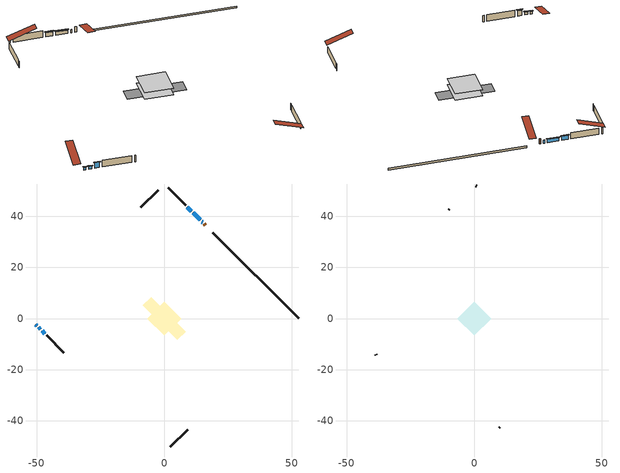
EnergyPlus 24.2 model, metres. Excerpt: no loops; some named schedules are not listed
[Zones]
conditioned space
 floor adiabatic (Floor2 construction): -6.63,0 0,6.63 6.63,0 0,-6.63 z0.61
 floor adiabatic (AdiabaticFloorConstruction): -6.63,0 0,6.63 6.63,0 0,-6.63 z0.61
 floor foundation (Slab1 construction): -8.41,5.17 -5.17,8.41 8.41,-5.17 5.17,-8.41 z0
 wall outside (AdiabaticWallConstruction 1): 16.08,36.64 15.65,37.06 z0.61:2.64
 wall outside (AdiabaticWallConstruction): 15,37.72 14.73,37.99 z0.61:1.83; 14.07,38.64 11.27,41.45 z0.61:1.88; 10.61,42.1 9.03,43.68 z0.61:2.13; -50.36,-2.36 -49.91,-2.81 z0.61:1.53; -49.25,-3.46 -48.52,-4.2 z0.61:1.63; -47.86,-4.86 -46.78,-5.93 z0.61:2.67
 wall outside (Wall1 construction): 2.36,-50.36 9.17,-43.55 / -46.12,-6.59 -39.31,-13.4 / -2.36,50.36 -9.17,43.55 / 8.38,44.34 1.57,51.15 z0.61:3.05
 wall foundation (FoundationWall1 construction): 52.72,0 19.09,33.62 z0:0.61
 window (WindowConstruction 5): 15,37.72 14.73,37.99 z0.61:1.83
 window (WindowConstruction): 14.07,38.64 11.27,41.45 z0.61:1.88
 window (WindowConstruction 1): 10.61,42.1 9.03,43.68 z0.61:2.13
 window (WindowConstruction 2): -50.36,-2.36 -49.91,-2.81 z0.61:1.52
 window (WindowConstruction 3): -49.25,-3.46 -48.52,-4.2 z0.61:1.62
 window (WindowConstruction 4): -47.86,-4.86 -46.78,-5.93 z0.61:2.67
 door (Door): 16.08,36.64 15.65,37.06 z0.61:2.64
 ceiling adiabatic (AdiabaticFloorConstruction): 0,-6.63 6.63,0 0,6.63 -6.63,0 z0.61
attic - vented
 floor to conditioned space (Floor1 construction Reversed): -6.63,0 0,6.63 6.63,0 0,-6.63 z3.05
 wall outside (Wall2 construction): 9.82,-42.89 10.08,-42.64 / -38.66,-14.06 -38.4,-14.31 / -9.82,42.89 -10.08,42.64 / 0.91,51.81 0.66,52.06 z0.61:3.05
 roof outside (Roof1 construction): 1.7,-51.02,3.05 -4.75,-44.56,6.09 -6.45,-46.26,6.09 0,-52.72,3.05; -51.02,-1.7,3.05 -44.56,4.75,6.09 -46.26,6.45,6.09 -52.72,0,3.05; -1.7,51.02,3.05 4.75,44.56,6.09 6.45,46.26,6.09 0,52.72,3.05; 16.74,35.98,3.05 10.28,29.53,6.09 11.98,27.83,6.09 18.44,34.28,3.05
shading: 11.06,41.66 14.28,38.43 14.49,38.64 11.27,41.87 z2.18; 8.82,43.89 10.82,41.89 11.04,42.1 9.03,44.1 z2.43; -49.7,-3.02 -50.57,-2.15 -50.78,-2.36 -49.91,-3.23 z1.82; -48.3,-4.41 -49.46,-3.25 -49.68,-3.46 -48.52,-4.62 z1.92; -46.57,-6.15 -48.07,-4.65 -48.28,-4.86 -46.78,-6.36 z2.97
[Building]
Building 1: Terrain=Suburbs
[Site:Location]
Summerside_PE: Latitude {deg}=46.44; Longitude {deg}=-63.84; Time Zone {hr}=-4; Elevation {m}=12; Keep Site Location Information=Yes
[Site:GroundTemperature:Shallow]
1.38966, -0.735561, -0.905757, 0.102771, 4.15145, 8.18127, 11.6749, 13.888, 14.0761, 12.276, 8.87149, 4.9653
[Site:WaterMainsTemperature]
Calculation Method=Schedule; Temperature Schedule=mains temperature schedule
[Material] Roughness=Rough; Thermal Absorptance=0.9
Name | Thickness {m} | Conductivity {W/m-K} | Density {kg/m3} | Specific Heat {J/kg-K} | Solar Absorptance | Visible Absorptance
asphalt or fiberglass shingles | 0.00635 | 0.162714 | 1121.4 | 1465.45 | 0.4 | 0.4
ceiling loosefill ins | 0.254 | 0.0480833 | 16.02 | 1046.75 | 0.7 | 0.7
ceiling stud and cavity | 0.1397 | 0.0765803 | 65.682 | 1177.47 | 0.7 | 0.7
concrete 4.0 in. | 0.1016 | 1.803125 | 2242.8 | 837.4 | 0.7 | 0.7
concrete 8.0 in. | 0.2032 | 1.803125 | 2242.8 | 837.4 | 0.7 | 0.7
door material | 0.04445 | 0.0451087 | 512.64 | 1214.23 | 0.7 | 0.7
exterior vertical ins | 0.0252346 | 0.029427 | 32.04 | 1214.23 | 0.7 | 0.7
floor covering | 0.0127 | 0.0433444 | 54.468 | 1339.84 | 0.6 | 0.6
floor rigid ins | 0.103632 | 0.029427 | 32.04 | 1214.23 | 0.7 | 0.7
floor rigid ins 1; wall rigid ins 1 | 0.512978 | 0.029427 | 32.04 | 1214.23 | 0.7 | 0.7
floor stud and cavity | 0.1397 | 0.195945 | 92.3553 | 1139.71 | 0.7 | 0.7
floor stud and cavity 1 | 0.1397 | 1.75129 | 37.0049 | 1207.88 | 0.7 | 0.7
furniture material conditioned space 1 | 0.1524 | 0.115458 | 640.8 | 1214.23 | 0.6 | 0.6
gypsum board | 0.0127 | 0.160291 | 801 | 837.4 | 0.6 | 0.6
gypsum board 1 | 0.0127 | 0.160291 | 801 | 837.4 | 0.7 | 0.7
osb sheathing 0.5 in. | 0.0127 | 0.115458 | 512.64 | 1214.23 | 0.7 | 0.7
osb sheathing 0.75 in. | 0.01905 | 0.115458 | 512.64 | 1214.23 | 0.7 | 0.7
wall rigid ins | 0.051816 | 0.029427 | 32.04 | 1214.23 | 0.7 | 0.7
wall stud and cavity | 0.1397 | 0.14747 | 139.0536 | 1170.24 | 0.7 | 0.7
wall stud and cavity 1 | 0.0889 | 6.9971 | 50.32683 | 1063.81 | 0.6 | 0.6
wall stud and cavity 2 | 0.0889 | 0.380278 | 52.3479 | 1209.89 | 0.7 | 0.7
wall stud and cavity 3 | 0.0889 | 0.391764 | 83.0341 | 1211.67 | 0.7 | 0.7
wood siding | 0.0254 | 0.102417 | 544.68 | 1172.36 | 0.4 | 0.4
wood siding 1 | 0.00254 | 0.102417 | 544.68 | 1172.36 | 0.4 | 0.4
wood siding 2; wood siding 3 | 0.0254 | 0.102417 | 544.68 | 1172.36 | 0.7 | 0.7
[WindowMaterial:SimpleGlazingSystem]
Name | U-Factor {W/m2-K} | Solar Heat Gain Coefficient
WindowMaterial | 2.17638 | 0.61
WindowMaterial 1 | 2.06566 | 0.65
WindowMaterial 2 | 2.30356 | 0.57
WindowMaterial 3 | 2.19795 | 0.61
WindowMaterial 4 | 2.061114 | 0.54
WindowMaterial 5 | 2.486964 | 0.41
[Construction]
AdiabaticFloorConstruction: floor stud and cavity 1, floor rigid ins 1, osb sheathing 0.75 in., floor covering
AdiabaticWallConstruction: wood siding 2, wall rigid ins 1, wall stud and cavity 2, gypsum board
AdiabaticWallConstruction 1: wood siding 3, wall rigid ins 1, wall stud and cavity 2, gypsum board
Door: door material
Floor1 construction Reversed: gypsum board, ceiling stud and cavity, ceiling loosefill ins
Floor2 construction: floor stud and cavity, floor rigid ins, osb sheathing 0.75 in., floor covering
FoundationWall1 construction: concrete 8.0 in., gypsum board 1
furniture construction conditioned space 1: furniture material conditioned space 1
PartitionWallConstruction: gypsum board, wall stud and cavity 3, gypsum board
Roof1 construction: asphalt or fiberglass shingles
Slab1 construction: concrete 4.0 in.
Wall1 construction: wood siding, wall rigid ins, osb sheathing 0.5 in., wall stud and cavity, gypsum board
Wall2 construction: wood siding 1, wall stud and cavity 1
WindowConstruction: WindowMaterial
WindowConstruction 1: WindowMaterial 1
WindowConstruction 2: WindowMaterial 2
WindowConstruction 3: WindowMaterial 3
WindowConstruction 4: WindowMaterial 4
WindowConstruction 5: WindowMaterial 5
[Zone] Multiplier=1; Part of Total Floor Area=Yes
Name | Volume {m3}
attic - vented | 43.3527
conditioned space | 200.7
[Space]
Name | Zone | Volume {m3}
attic - vented 1 | attic - vented | 43.3527
conditioned space 1 | conditioned space | 200.7
[ZoneInfiltration:EffectiveLeakageArea]
infil attic - vented 1: Zone or Space=attic - vented 1; Schedule=Always On Discrete; Effective Air Leakage Area {cm2}=3009.94; Stack Coefficient=0.000381099; Wind Coefficient=1.31898e-05
[ZoneMixing]
whole house fan mix: Zone or Space=attic - vented; Schedule=Always On Continuous; Design Flow Rate Calculation Method=Flow/Zone; Design Flow Rate {m3/s}=0; Source Zone or Space=conditioned space
[SurfaceProperty:ExposedFoundationPerimeter]
Slab1: Exposed Perimeter Calculation Method=TotalExposedPerimeter; Total Exposed Perimeter {m}=47.55
[InternalMass] Zone or ZoneList=conditioned space; Space or SpaceList=conditioned space 1
Name | Construction | Surface Area {m2}
furniture mass conditioned space 1 | furniture construction conditioned space 1 | 105.352
partition wall mass | PartitionWallConstruction | 175.59
[Lights]
interior lighting: Zone or ZoneList or Space or SpaceList=conditioned space 1; Schedule=interior lighting schedule; Design Level Calculation Method=LightingLevel; Lighting Level {W}=343.2; Return Air Fraction=0; Fraction Radiant=0.6; Fraction Visible=0.2; Fraction Replaceable=1
[People]
occupants: Zone or ZoneList or Space or SpaceList=conditioned space 1; Number of People Schedule=occupants schedule; Number of People Calculation Method=People; Number of People=3; Fraction Radiant=0.314171; Sensible Heat Fraction=0.56303; Activity Level Schedule=occupants activity schedule; Carbon Dioxide Generation Rate {m3/s-W}=0; Enable ASHRAE 55 Comfort Warnings=No; Mean Radiant Temperature Calculation Type=EnclosureAveraged
[ElectricEquipment] Zone or ZoneList or Space or SpaceList=conditioned space 1; Design Level Calculation Method=EquipmentLevel
Name | Schedule | Design Level {W} | Fraction Latent | Fraction Radiant | Fraction Lost
clothes dryer | clothes dryer schedule | 140.772 | 0.015 | 0.081 | 0.85
clothes washer | clothes washer schedule | 32.1985 | 0.03 | 0.162 | 0.7
cooking range | cooking range schedule | 215.147 | 0.08 | 0.432 | 0.2
dishwasher | dishwasher schedule | 66.8632 | 0.3 | 0.18 | 0.4
fridge | fridge schedule | 72.9452 | 0 | 0.6 | 0
mech vent house fan | mech vent house fan schedule | 19.9167 | 0 | 0 | 0.5
mech vent house fan cfis | mech vent house fan cfis schedule | 0 | 0 | 0 | 0
misc plug loads | misc plug loads schedule | 494.7 | 0.045 | 0.513 | 0.1
whole house fan | Always On Discrete | 0 | 0 | 0 | 1
[OtherEquipment] Zone or ZoneList or Space or SpaceList=conditioned space 1; Design Level Calculation Method=EquipmentLevel
Name | Fuel Type | Schedule | Design Level {W} | Fraction Latent | Fraction Radiant | Fraction Lost
clothes dryer 1 | Electricity | clothes dryer schedule | 0 | 0.015 | 0.081 | 0.85
cooking range 1 | Electricity | cooking range schedule | 0 | 0.08 | 0.432 | 0.2
general water use latent | None | general water use schedule | 62.594 | 1 | 0 | 0
general water use sensible | None | general water use schedule | -61.6891 | 0 | 0.6 | 0
mech vent house fan latent load | None | Always On Discrete | 0 | 1 | 0 | 0
mech vent house fan sensible load | None | Always On Discrete | 0 | 0 | 0 | 0
water heater energy adjustment1 | Electricity | Always On Discrete | 0.01 | 0 | 0 | 1
[ZoneInfiltration:DesignFlowRate] Zone or ZoneList or Space or SpaceList=conditioned space 1; Schedule=Always On Discrete; Design Flow Rate Calculation Method=Flow/Zone; Design Flow Rate {m3/s}=0
infil flow; natural vent flow; whole house fan flow
[ZoneControl:Thermostat]
conditioned space Thermostat: Zone or ZoneList=conditioned space; Control Type Schedule=conditioned space Thermostat Schedule; Control 1=conditioned space temperature setpoint; Temperature Difference Between Cutout And Setpoint {deltaC}=0
[ThermostatSetpoint:DualSetpoint]
conditioned space temperature setpoint: Heating Setpoint Temperature Schedule=heating setpoint; Cooling Setpoint Temperature Schedule=cooling setpoint
[Zone equipment]
conditioned space: electric baseboard
[Foundation:Kiva]
Foundation Kiva 1: Initial Indoor Air Temperature {C}=18; Wall Height Above Grade {m}=0.609996; Wall Depth Below Slab {m}=0.2032; Custom Block Material Name 1=exterior vertical ins; Custom Block Depth 1 {m}=0.609996; Custom Block X Position 1 {m}=0.2159; Custom Block Z Position 1 {m}=0
[Foundation:Kiva:Settings]
Soil Conductivity {W/m-K}=0.849921; Soil Density {kg/m3}=1842.3; Soil Specific Heat {J/kg-K}=418.7; Ground Solar Absorptivity=0.9; Ground Thermal Absorptivity=0.9; Ground Surface Roughness {m}=0.03; Far-Field Width {m}=40; Deep-Ground Boundary Condition=ZeroFlux; Deep-Ground Depth {m}=40; Minimum Cell Dimension {m}=0.2; Maximum Cell Growth Coefficient=3; Simulation Timestep=Timestep
[Exterior:Lights]
exterior lighting: Schedule=exterior lighting schedule; Design Level {W}=75.6
[EnergyManagementSystem:Sensor] Output:Variable or Output:Meter Index Key=conditioned space
Name | Output:Variable or Output:Meter
conditioned_space_clg_unmet_s | Zone Cooling Setpoint Not Met Time
conditioned_space_htg_unmet_s | Zone Heating Setpoint Not Met Time
fridge_tin_s; tin_s; tin_s_1 | Zone Mean Air Temperature
tout_s | Zone Outdoor Air Drybulb Temperature
win_s | Zone Air Humidity Ratio
[Schedule:Constant]
Name | Hourly Value
Always On Continuous; mech vent house fan schedule; mech vent house fan cfis schedule; Always On Discrete | 1
occupants activity schedule | 117.228
fridge schedule | 0
[Schedule:Day:Interval]
interior lighting schedule day: No, 01:00, 0.108182, 04:00, 0.0901515, 05:00, 0.0991667, 06:00, 0.162273, 07:00, 0.270455, 08:00, 0.342576, 10:00, 0.369621, 11:00, 0.351591, 12:00, 0.333561, 13:00, 0.324545, 14:00, 0.31553, 15:00, 0.333561, 16:00, 0.369621, 17:00, 0.450758, 18:00, 0.585985, 19:00, 0.775303, 20:00, 0.955606, 21:00, 0.991667, 22:00, 0.712197, 23:00, 0.360606, 24:00, 0.162273
interior lighting schedule day 1: No, 01:00, 0.100909, 04:00, 0.0840909, 05:00, 0.0925, 06:00, 0.151364, 07:00, 0.252273, 08:00, 0.319545, 10:00, 0.344773, 11:00, 0.327955, 12:00, 0.311136, 13:00, 0.302727, 14:00, 0.294318, 15:00, 0.311136, 16:00, 0.344773, 17:00, 0.420455, 18:00, 0.546591, 19:00, 0.723182, 20:00, 0.891364, 21:00, 0.925, 22:00, 0.664318, 23:00, 0.336364, 24:00, 0.151364
interior lighting schedule day 2: No, 01:00, 0.0927273, 04:00, 0.0772727, 05:00, 0.085, 06:00, 0.139091, 07:00, 0.231818, 08:00, 0.293636, 10:00, 0.316818, 11:00, 0.301364, 12:00, 0.285909, 13:00, 0.278182, 14:00, 0.270455, 15:00, 0.285909, 16:00, 0.316818, 17:00, 0.386364, 18:00, 0.502273, 19:00, 0.664545, 20:00, 0.819091, 21:00, 0.85, 22:00, 0.610455, 23:00, 0.309091, 24:00, 0.139091
interior lighting schedule day 3: No, 01:00, 0.0845455, 04:00, 0.0704545, 05:00, 0.0775, 06:00, 0.126818, 07:00, 0.211364, 08:00, 0.267727, 10:00, 0.288864, 11:00, 0.274773, 12:00, 0.260682, 13:00, 0.253636, 14:00, 0.246591, 15:00, 0.260682, 16:00, 0.288864, 17:00, 0.352273, 18:00, 0.457955, 19:00, 0.605909, 20:00, 0.746818, 21:00, 0.775, 22:00, 0.556591, 23:00, 0.281818, 24:00, 0.126818
interior lighting schedule default day: No, 24:00, 0
[Schedule:Week:Daily]
interior lighting schedule Week Rule - Jan1-Jan27: interior lighting schedule day, interior lighting schedule day, interior lighting schedule day, interior lighting schedule day, interior lighting schedule day, interior lighting schedule day, interior lighting schedule day, interior lighting schedule default day, interior lighting schedule default day, interior lighting schedule default day, interior lighting schedule default day, interior lighting schedule default day
interior lighting schedule Week Rule - Jan28-Feb3: interior lighting schedule day, interior lighting schedule day, interior lighting schedule day, interior lighting schedule day, interior lighting schedule day 1, interior lighting schedule day 1, interior lighting schedule day 1, interior lighting schedule default day, interior lighting schedule default day, interior lighting schedule default day, interior lighting schedule default day, interior lighting schedule default day
interior lighting schedule Week Rule - Feb4-Feb24: interior lighting schedule day 1, interior lighting schedule day 1, interior lighting schedule day 1, interior lighting schedule day 1, interior lighting schedule day 1, interior lighting schedule day 1, interior lighting schedule day 1, interior lighting schedule default day, interior lighting schedule default day, interior lighting schedule default day, interior lighting schedule default day, interior lighting schedule default day
interior lighting schedule Week Rule - Feb25-Mar3: interior lighting schedule day 1, interior lighting schedule day 1, interior lighting schedule day 1, interior lighting schedule day 1, interior lighting schedule day 2, interior lighting schedule day 2, interior lighting schedule day 2, interior lighting schedule default day, interior lighting schedule default day, interior lighting schedule default day, interior lighting schedule default day, interior lighting schedule default day
interior lighting schedule Week Rule - Mar4-Mar31: interior lighting schedule day 2, interior lighting schedule day 2, interior lighting schedule day 2, interior lighting schedule day 2, interior lighting schedule day 2, interior lighting schedule day 2, interior lighting schedule day 2, interior lighting schedule default day, interior lighting schedule default day, interior lighting schedule default day, interior lighting schedule default day, interior lighting schedule default day
interior lighting schedule Week Rule - Apr1-Apr28: interior lighting schedule day 3, interior lighting schedule day 3, interior lighting schedule day 3, interior lighting schedule day 3, interior lighting schedule day 3, interior lighting schedule day 3, interior lighting schedule day 3, interior lighting schedule default day, interior lighting schedule default day, interior lighting schedule default day, interior lighting schedule default day, interior lighting schedule default day
interior lighting schedule Week Rule - Apr29-May5: interior lighting schedule day 3, interior lighting schedule day 3, interior lighting schedule day 4, interior lighting schedule day 4, interior lighting schedule day 4, interior lighting schedule day 4, interior lighting schedule day 4, interior lighting schedule default day, interior lighting schedule default day, interior lighting schedule default day, interior lighting schedule default day, interior lighting schedule default day
interior lighting schedule Week Rule - May6-May26: interior lighting schedule day 4, interior lighting schedule day 4, interior lighting schedule day 4, interior lighting schedule day 4, interior lighting schedule day 4, interior lighting schedule day 4, interior lighting schedule day 4, interior lighting schedule default day, interior lighting schedule default day, interior lighting schedule default day, interior lighting schedule default day, interior lighting schedule default day
interior lighting schedule Week Rule - May27-Jun2: interior lighting schedule day 4, interior lighting schedule day 4, interior lighting schedule day 4, interior lighting schedule day 4, interior lighting schedule day 4, interior lighting schedule day 5, interior lighting schedule day 5, interior lighting schedule default day, interior lighting schedule default day, interior lighting schedule default day, interior lighting schedule default day, interior lighting schedule default day
interior lighting schedule Week Rule - Jun3-Jun30: interior lighting schedule day 5, interior lighting schedule day 5, interior lighting schedule day 5, interior lighting schedule day 5, interior lighting schedule day 5, interior lighting schedule day 5, interior lighting schedule day 5, interior lighting schedule default day, interior lighting schedule default day, interior lighting schedule default day, interior lighting schedule default day, interior lighting schedule default day
interior lighting schedule Week Rule - Jul1-Jul28: interior lighting schedule day 6, interior lighting schedule day 6, interior lighting schedule day 6, interior lighting schedule day 6, interior lighting schedule day 6, interior lighting schedule day 6, interior lighting schedule day 6, interior lighting schedule default day, interior lighting schedule default day, interior lighting schedule default day, interior lighting schedule default day, interior lighting schedule default day
interior lighting schedule Week Rule - Jul29-Aug4: interior lighting schedule day 6, interior lighting schedule day 6, interior lighting schedule day 6, interior lighting schedule day 7, interior lighting schedule day 7, interior lighting schedule day 7, interior lighting schedule day 7, interior lighting schedule default day, interior lighting schedule default day, interior lighting schedule default day, interior lighting schedule default day, interior lighting schedule default day
interior lighting schedule Week Rule - Aug5-Aug25: interior lighting schedule day 7, interior lighting schedule day 7, interior lighting schedule day 7, interior lighting schedule day 7, interior lighting schedule day 7, interior lighting schedule day 7, interior lighting schedule day 7, interior lighting schedule default day, interior lighting schedule default day, interior lighting schedule default day, interior lighting schedule default day, interior lighting schedule default day
interior lighting schedule Week Rule - Aug26-Sep1: interior lighting schedule day 7, interior lighting schedule day 7, interior lighting schedule day 7, interior lighting schedule day 7, interior lighting schedule day 7, interior lighting schedule day 7, interior lighting schedule day 8, interior lighting schedule default day, interior lighting schedule default day, interior lighting schedule default day, interior lighting schedule default day, interior lighting schedule default day
interior lighting schedule Week Rule - Sep2-Sep29: interior lighting schedule day 8, interior lighting schedule day 8, interior lighting schedule day 8, interior lighting schedule day 8, interior lighting schedule day 8, interior lighting schedule day 8, interior lighting schedule day 8, interior lighting schedule default day, interior lighting schedule default day, interior lighting schedule default day, interior lighting schedule default day, interior lighting schedule default day
interior lighting schedule Week Rule - Sep30-Oct6: interior lighting schedule day 8, interior lighting schedule day 9, interior lighting schedule day 9, interior lighting schedule day 9, interior lighting schedule day 9, interior lighting schedule day 9, interior lighting schedule day 9, interior lighting schedule default day, interior lighting schedule default day, interior lighting schedule default day, interior lighting schedule default day, interior lighting schedule default day
interior lighting schedule Week Rule - Oct7-Oct27: interior lighting schedule day 9, interior lighting schedule day 9, interior lighting schedule day 9, interior lighting schedule day 9, interior lighting schedule day 9, interior lighting schedule day 9, interior lighting schedule day 9, interior lighting schedule default day, interior lighting schedule default day, interior lighting schedule default day, interior lighting schedule default day, interior lighting schedule default day
interior lighting schedule Week Rule - Oct28-Nov3: interior lighting schedule day 9, interior lighting schedule day 9, interior lighting schedule day 9, interior lighting schedule day 9, interior lighting schedule day 10, interior lighting schedule day 10, interior lighting schedule day 10, interior lighting schedule default day, interior lighting schedule default day, interior lighting schedule default day, interior lighting schedule default day, interior lighting schedule default day
interior lighting schedule Week Rule - Nov4-Nov24: interior lighting schedule day 10, interior lighting schedule day 10, interior lighting schedule day 10, interior lighting schedule day 10, interior lighting schedule day 10, interior lighting schedule day 10, interior lighting schedule day 10, interior lighting schedule default day, interior lighting schedule default day, interior lighting schedule default day, interior lighting schedule default day, interior lighting schedule default day
interior lighting schedule Week Rule - Nov25-Dec1: interior lighting schedule day 10, interior lighting schedule day 10, interior lighting schedule day 10, interior lighting schedule day 10, interior lighting schedule day 10, interior lighting schedule day 10, interior lighting schedule day 11, interior lighting schedule default day, interior lighting schedule default day, interior lighting schedule default day, interior lighting schedule default day, interior lighting schedule default day
interior lighting schedule Week Rule - Dec2-Dec31: interior lighting schedule day 11, interior lighting schedule day 11, interior lighting schedule day 11, interior lighting schedule day 11, interior lighting schedule day 11, interior lighting schedule day 11, interior lighting schedule day 11, interior lighting schedule default day, interior lighting schedule default day, interior lighting schedule default day, interior lighting schedule default day, interior lighting schedule default day
occupants schedule Week Rule - Jan1-Dec31: occupants schedule day, occupants schedule day, occupants schedule day, occupants schedule day, occupants schedule day, occupants schedule day, occupants schedule day, occupants schedule default day, occupants schedule default day, occupants schedule default day, occupants schedule default day, occupants schedule default day
clothes dryer schedule Week Rule - Jan1-Dec31: clothes dryer schedule day, clothes dryer schedule day, clothes dryer schedule day, clothes dryer schedule day, clothes dryer schedule day, clothes dryer schedule day, clothes dryer schedule day, clothes dryer schedule default day, clothes dryer schedule default day, clothes dryer schedule default day, clothes dryer schedule default day, clothes dryer schedule default day
clothes washer schedule Week Rule - Jan1-Dec31: clothes washer schedule day, clothes washer schedule day, clothes washer schedule day, clothes washer schedule day, clothes washer schedule day, clothes washer schedule day, clothes washer schedule day, clothes washer schedule default day, clothes washer schedule default day, clothes washer schedule default day, clothes washer schedule default day, clothes washer schedule default day
cooking range schedule Week Rule - Jan1-Dec31: cooking range schedule day, cooking range schedule day, cooking range schedule day, cooking range schedule day, cooking range schedule day, cooking range schedule day, cooking range schedule day, cooking range schedule default day, cooking range schedule default day, cooking range schedule default day, cooking range schedule default day, cooking range schedule default day
dishwasher schedule Week Rule - Jan1-Dec31: dishwasher schedule day, dishwasher schedule day, dishwasher schedule day, dishwasher schedule day, dishwasher schedule day, dishwasher schedule day, dishwasher schedule day, dishwasher schedule default day, dishwasher schedule default day, dishwasher schedule default day, dishwasher schedule default day, dishwasher schedule default day
misc plug loads schedule Week Rule - Jan1-Dec31: misc plug loads schedule day, misc plug loads schedule day, misc plug loads schedule day, misc plug loads schedule day, misc plug loads schedule day, misc plug loads schedule day, misc plug loads schedule day, misc plug loads schedule default day, misc plug loads schedule default day, misc plug loads schedule default day, misc plug loads schedule default day, misc plug loads schedule default day
general water use schedule Week Rule - Jan1-Dec31: general water use schedule day, general water use schedule day, general water use schedule day, general water use schedule day, general water use schedule day, general water use schedule day, general water use schedule day, general water use schedule default day, general water use schedule default day, general water use schedule default day, general water use schedule default day, general water use schedule default day
exterior lighting schedule Week Rule - Jan1-Jan27: exterior lighting schedule day, exterior lighting schedule day, exterior lighting schedule day, exterior lighting schedule day, exterior lighting schedule day, exterior lighting schedule day, exterior lighting schedule day, exterior lighting schedule default day, exterior lighting schedule default day, exterior lighting schedule default day, exterior lighting schedule default day, exterior lighting schedule default day
exterior lighting schedule Week Rule - Jan28-Feb3: exterior lighting schedule day, exterior lighting schedule day, exterior lighting schedule day, exterior lighting schedule day, exterior lighting schedule day 1, exterior lighting schedule day 1, exterior lighting schedule day 1, exterior lighting schedule default day, exterior lighting schedule default day, exterior lighting schedule default day, exterior lighting schedule default day, exterior lighting schedule default day
exterior lighting schedule Week Rule - Feb4-Feb24: exterior lighting schedule day 1, exterior lighting schedule day 1, exterior lighting schedule day 1, exterior lighting schedule day 1, exterior lighting schedule day 1, exterior lighting schedule day 1, exterior lighting schedule day 1, exterior lighting schedule default day, exterior lighting schedule default day, exterior lighting schedule default day, exterior lighting schedule default day, exterior lighting schedule default day
exterior lighting schedule Week Rule - Feb25-Mar3: exterior lighting schedule day 1, exterior lighting schedule day 1, exterior lighting schedule day 1, exterior lighting schedule day 1, exterior lighting schedule day 2, exterior lighting schedule day 2, exterior lighting schedule day 2, exterior lighting schedule default day, exterior lighting schedule default day, exterior lighting schedule default day, exterior lighting schedule default day, exterior lighting schedule default day
exterior lighting schedule Week Rule - Mar4-Mar31: exterior lighting schedule day 2, exterior lighting schedule day 2, exterior lighting schedule day 2, exterior lighting schedule day 2, exterior lighting schedule day 2, exterior lighting schedule day 2, exterior lighting schedule day 2, exterior lighting schedule default day, exterior lighting schedule default day, exterior lighting schedule default day, exterior lighting schedule default day, exterior lighting schedule default day
exterior lighting schedule Week Rule - Apr1-Apr28: exterior lighting schedule day 3, exterior lighting schedule day 3, exterior lighting schedule day 3, exterior lighting schedule day 3, exterior lighting schedule day 3, exterior lighting schedule day 3, exterior lighting schedule day 3, exterior lighting schedule default day, exterior lighting schedule default day, exterior lighting schedule default day, exterior lighting schedule default day, exterior lighting schedule default day
exterior lighting schedule Week Rule - Apr29-May5: exterior lighting schedule day 3, exterior lighting schedule day 3, exterior lighting schedule day 4, exterior lighting schedule day 4, exterior lighting schedule day 4, exterior lighting schedule day 4, exterior lighting schedule day 4, exterior lighting schedule default day, exterior lighting schedule default day, exterior lighting schedule default day, exterior lighting schedule default day, exterior lighting schedule default day
exterior lighting schedule Week Rule - May6-May26: exterior lighting schedule day 4, exterior lighting schedule day 4, exterior lighting schedule day 4, exterior lighting schedule day 4, exterior lighting schedule day 4, exterior lighting schedule day 4, exterior lighting schedule day 4, exterior lighting schedule default day, exterior lighting schedule default day, exterior lighting schedule default day, exterior lighting schedule default day, exterior lighting schedule default day
exterior lighting schedule Week Rule - May27-Jun2: exterior lighting schedule day 4, exterior lighting schedule day 4, exterior lighting schedule day 4, exterior lighting schedule day 4, exterior lighting schedule day 4, exterior lighting schedule day 5, exterior lighting schedule day 5, exterior lighting schedule default day, exterior lighting schedule default day, exterior lighting schedule default day, exterior lighting schedule default day, exterior lighting schedule default day
exterior lighting schedule Week Rule - Jun3-Jun30: exterior lighting schedule day 5, exterior lighting schedule day 5, exterior lighting schedule day 5, exterior lighting schedule day 5, exterior lighting schedule day 5, exterior lighting schedule day 5, exterior lighting schedule day 5, exterior lighting schedule default day, exterior lighting schedule default day, exterior lighting schedule default day, exterior lighting schedule default day, exterior lighting schedule default day
exterior lighting schedule Week Rule - Jul1-Jul28: exterior lighting schedule day 6, exterior lighting schedule day 6, exterior lighting schedule day 6, exterior lighting schedule day 6, exterior lighting schedule day 6, exterior lighting schedule day 6, exterior lighting schedule day 6, exterior lighting schedule default day, exterior lighting schedule default day, exterior lighting schedule default day, exterior lighting schedule default day, exterior lighting schedule default day
exterior lighting schedule Week Rule - Jul29-Aug4: exterior lighting schedule day 6, exterior lighting schedule day 6, exterior lighting schedule day 6, exterior lighting schedule day 7, exterior lighting schedule day 7, exterior lighting schedule day 7, exterior lighting schedule day 7, exterior lighting schedule default day, exterior lighting schedule default day, exterior lighting schedule default day, exterior lighting schedule default day, exterior lighting schedule default day
exterior lighting schedule Week Rule - Aug5-Aug25: exterior lighting schedule day 7, exterior lighting schedule day 7, exterior lighting schedule day 7, exterior lighting schedule day 7, exterior lighting schedule day 7, exterior lighting schedule day 7, exterior lighting schedule day 7, exterior lighting schedule default day, exterior lighting schedule default day, exterior lighting schedule default day, exterior lighting schedule default day, exterior lighting schedule default day
exterior lighting schedule Week Rule - Aug26-Sep1: exterior lighting schedule day 7, exterior lighting schedule day 7, exterior lighting schedule day 7, exterior lighting schedule day 7, exterior lighting schedule day 7, exterior lighting schedule day 7, exterior lighting schedule day 8, exterior lighting schedule default day, exterior lighting schedule default day, exterior lighting schedule default day, exterior lighting schedule default day, exterior lighting schedule default day
exterior lighting schedule Week Rule - Sep2-Sep29: exterior lighting schedule day 8, exterior lighting schedule day 8, exterior lighting schedule day 8, exterior lighting schedule day 8, exterior lighting schedule day 8, exterior lighting schedule day 8, exterior lighting schedule day 8, exterior lighting schedule default day, exterior lighting schedule default day, exterior lighting schedule default day, exterior lighting schedule default day, exterior lighting schedule default day
exterior lighting schedule Week Rule - Sep30-Oct6: exterior lighting schedule day 8, exterior lighting schedule day 9, exterior lighting schedule day 9, exterior lighting schedule day 9, exterior lighting schedule day 9, exterior lighting schedule day 9, exterior lighting schedule day 9, exterior lighting schedule default day, exterior lighting schedule default day, exterior lighting schedule default day, exterior lighting schedule default day, exterior lighting schedule default day
exterior lighting schedule Week Rule - Oct7-Oct27: exterior lighting schedule day 9, exterior lighting schedule day 9, exterior lighting schedule day 9, exterior lighting schedule day 9, exterior lighting schedule day 9, exterior lighting schedule day 9, exterior lighting schedule day 9, exterior lighting schedule default day, exterior lighting schedule default day, exterior lighting schedule default day, exterior lighting schedule default day, exterior lighting schedule default day
exterior lighting schedule Week Rule - Oct28-Nov3: exterior lighting schedule day 9, exterior lighting schedule day 9, exterior lighting schedule day 9, exterior lighting schedule day 9, exterior lighting schedule day 10, exterior lighting schedule day 10, exterior lighting schedule day 10, exterior lighting schedule default day, exterior lighting schedule default day, exterior lighting schedule default day, exterior lighting schedule default day, exterior lighting schedule default day
exterior lighting schedule Week Rule - Nov4-Nov24: exterior lighting schedule day 10, exterior lighting schedule day 10, exterior lighting schedule day 10, exterior lighting schedule day 10, exterior lighting schedule day 10, exterior lighting schedule day 10, exterior lighting schedule day 10, exterior lighting schedule default day, exterior lighting schedule default day, exterior lighting schedule default day, exterior lighting schedule default day, exterior lighting schedule default day
exterior lighting schedule Week Rule - Nov25-Dec1: exterior lighting schedule day 10, exterior lighting schedule day 10, exterior lighting schedule day 10, exterior lighting schedule day 10, exterior lighting schedule day 10, exterior lighting schedule day 10, exterior lighting schedule day 11, exterior lighting schedule default day, exterior lighting schedule default day, exterior lighting schedule default day, exterior lighting schedule default day, exterior lighting schedule default day
exterior lighting schedule Week Rule - Dec2-Dec31: exterior lighting schedule day 11, exterior lighting schedule day 11, exterior lighting schedule day 11, exterior lighting schedule day 11, exterior lighting schedule day 11, exterior lighting schedule day 11, exterior lighting schedule day 11, exterior lighting schedule default day, exterior lighting schedule default day, exterior lighting schedule default day, exterior lighting schedule default day, exterior lighting schedule default day
[Schedule:Year]
interior lighting schedule: interior lighting schedule Week Rule - Jan1-Jan27, 1, 1, 1, 27, interior lighting schedule Week Rule - Jan28-Feb3, 1, 28, 2, 3, interior lighting schedule Week Rule - Feb4-Feb24, 2, 4, 2, 24, interior lighting schedule Week Rule - Feb25-Mar3, 2, 25, 3, 3, interior lighting schedule Week Rule - Mar4-Mar31, 3, 4, 3, 31, interior lighting schedule Week Rule - Apr1-Apr28, 4, 1, 4, 28, interior lighting schedule Week Rule - Apr29-May5, 4, 29, 5, 5, interior lighting schedule Week Rule - May6-May26, 5, 6, 5, 26, interior lighting schedule Week Rule - May27-Jun2, 5, 27, 6, 2, interior lighting schedule Week Rule - Jun3-Jun30, 6, 3, 6, 30, interior lighting schedule Week Rule - Jul1-Jul28, 7, 1, 7, 28, interior lighting schedule Week Rule - Jul29-Aug4, 7, 29, 8, 4, interior lighting schedule Week Rule - Aug5-Aug25, 8, 5, 8, 25, interior lighting schedule Week Rule - Aug26-Sep1, 8, 26, 9, 1, interior lighting schedule Week Rule - Sep2-Sep29, 9, 2, 9, 29, interior lighting schedule Week Rule - Sep30-Oct6, 9, 30, 10, 6, interior lighting schedule Week Rule - Oct7-Oct27, 10, 7, 10, 27, interior lighting schedule Week Rule - Oct28-Nov3, 10, 28, 11, 3, interior lighting schedule Week Rule - Nov4-Nov24, 11, 4, 11, 24, interior lighting schedule Week Rule - Nov25-Dec1, 11, 25, 12, 1, interior lighting schedule Week Rule - Dec2-Dec31, 12, 2, 12, 31
occupants schedule: occupants schedule Week Rule - Jan1-Dec31, 1, 1, 12, 31
clothes dryer schedule: clothes dryer schedule Week Rule - Jan1-Dec31, 1, 1, 12, 31
clothes washer schedule: clothes washer schedule Week Rule - Jan1-Dec31, 1, 1, 12, 31
cooking range schedule: cooking range schedule Week Rule - Jan1-Dec31, 1, 1, 12, 31
dishwasher schedule: dishwasher schedule Week Rule - Jan1-Dec31, 1, 1, 12, 31
misc plug loads schedule: misc plug loads schedule Week Rule - Jan1-Dec31, 1, 1, 12, 31
general water use schedule: general water use schedule Week Rule - Jan1-Dec31, 1, 1, 12, 31
heating setpoint: heating setpoint Week Rule - Jan1-Dec31, 1, 1, 12, 31
cooling setpoint: cooling setpoint Week Rule - Jan1-Dec31, 1, 1, 12, 31
exterior lighting schedule: exterior lighting schedule Week Rule - Jan1-Jan27, 1, 1, 1, 27, exterior lighting schedule Week Rule - Jan28-Feb3, 1, 28, 2, 3, exterior lighting schedule Week Rule - Feb4-Feb24, 2, 4, 2, 24, exterior lighting schedule Week Rule - Feb25-Mar3, 2, 25, 3, 3, exterior lighting schedule Week Rule - Mar4-Mar31, 3, 4, 3, 31, exterior lighting schedule Week Rule - Apr1-Apr28, 4, 1, 4, 28, exterior lighting schedule Week Rule - Apr29-May5, 4, 29, 5, 5, exterior lighting schedule Week Rule - May6-May26, 5, 6, 5, 26, exterior lighting schedule Week Rule - May27-Jun2, 5, 27, 6, 2, exterior lighting schedule Week Rule - Jun3-Jun30, 6, 3, 6, 30, exterior lighting schedule Week Rule - Jul1-Jul28, 7, 1, 7, 28, exterior lighting schedule Week Rule - Jul29-Aug4, 7, 29, 8, 4, exterior lighting schedule Week Rule - Aug5-Aug25, 8, 5, 8, 25, exterior lighting schedule Week Rule - Aug26-Sep1, 8, 26, 9, 1, exterior lighting schedule Week Rule - Sep2-Sep29, 9, 2, 9, 29, exterior lighting schedule Week Rule - Sep30-Oct6, 9, 30, 10, 6, exterior lighting schedule Week Rule - Oct7-Oct27, 10, 7, 10, 27, exterior lighting schedule Week Rule - Oct28-Nov3, 10, 28, 11, 3, exterior lighting schedule Week Rule - Nov4-Nov24, 11, 4, 11, 24, exterior lighting schedule Week Rule - Nov25-Dec1, 11, 25, 12, 1, exterior lighting schedule Week Rule - Dec2-Dec31, 12, 2, 12, 31
[Schedule:Compact]
conditioned space Thermostat Schedule: Through: 12/31, For: AllDays, Until: 24:00, 4
mains temperature schedule: Through: 01/01, For: AllDays, Until: 24:00, 6.13167, Through: 01/02, For: AllDays, Until: 24:00, 6.06056, Through: 01/03, For: AllDays, Until: 24:00, 5.99111, Through: 01/04, For: AllDays, Until: 24:00, 5.92278, Through: 01/05, For: AllDays, Until: 24:00, 5.85556, Through: 01/06, For: AllDays, Until: 24:00, 5.78944, Through: 01/07, For: AllDays, Until: 24:00, 5.725, Through: 01/08, For: AllDays, Until: 24:00, 5.66111, Through: 01/09, For: AllDays, Until: 24:00, 5.59833, Through: 01/10, For: AllDays, Until: 24:00, 5.53722, Through: 01/11, For: AllDays, Until: 24:00, 5.47722, Through: 01/12, For: AllDays, Until: 24:00, 5.41833, Through: 01/13, For: AllDays, Until: 24:00, 5.36111, Through: 01/14, For: AllDays, Until: 24:00, 5.305, Through: 01/15, For: AllDays, Until: 24:00, 5.25, Through: 01/16, For: AllDays, Until: 24:00, 5.19667, Through: 01/17, For: AllDays, Until: 24:00, 5.14444, Through: 01/18, For: AllDays, Until: 24:00, 5.09389, Through: 01/19, For: AllDays, Until: 24:00, 5.04444, Through: 01/20, For: AllDays, Until: 24:00, 4.99611, Through: 01/21, For: AllDays, Until: 24:00, 4.94944, Through: 01/22, For: AllDays, Until: 24:00, 4.90444, Through: 01/23, For: AllDays, Until: 24:00, 4.86056, Through: 01/24, For: AllDays, Until: 24:00, 4.81833, Through: 01/25, For: AllDays, Until: 24:00, 4.77778, Through: 01/26, For: AllDays, Until: 24:00, 4.73833, Through: 01/27, For: AllDays, Until: 24:00, 4.70056, Through: 01/28, For: AllDays, Until: 24:00, 4.66389, Through: 01/29, For: AllDays, Until: 24:00, 4.62889, Through: 01/30, For: AllDays, Until: 24:00, 4.59556, Through: 01/31, For: AllDays, Until: 24:00, 4.56389, Through: 02/01, For: AllDays, Until: 24:00, 4.53389, Through: 02/02, For: AllDays, Until: 24:00, 4.505, Through: 02/03, For: AllDays, Until: 24:00, 4.47778, Through: 02/04, For: AllDays, Until: 24:00, 4.45222, Through: 02/05, For: AllDays, Until: 24:00, 4.42778, Through: 02/06, For: AllDays, Until: 24:00, 4.40556, Through: 02/07, For: AllDays, Until: 24:00, 4.38444, Through: 02/08, For: AllDays, Until: 24:00, 4.36556, Through: 02/09, For: AllDays, Until: 24:00, 4.34778, Through: 02/10, For: AllDays, Until: 24:00, 4.33167, Through: 02/11, For: AllDays, Until: 24:00, 4.31722, Through: 02/12, For: AllDays, Until: 24:00, 4.30444, Through: 02/13, For: AllDays, Until: 24:00, 4.29278, Through: 02/14, For: AllDays, Until: 24:00, 4.28333, Through: 02/15, For: AllDays, Until: 24:00, 4.275, Through: 02/16, For: AllDays, Until: 24:00, 4.26889, Through: 02/17, For: AllDays, Until: 24:00, 4.26389, Through: 02/18, For: AllDays, Until: 24:00, 4.26111, Through: 02/19, For: AllDays, Until: 24:00, 4.25944, Through: 02/20, For: AllDays, Until: 24:00, 4.25944, Through: 02/21, For: AllDays, Until: 24:00, 4.26111, Through: 02/22, For: AllDays, Until: 24:00, 4.26444, Through: 02/23, For: AllDays, Until: 24:00, 4.26944, Through: 02/24, For: AllDays, Until: 24:00, 4.27611, Through: 02/25, For: AllDays, Until: 24:00, 4.28444, Through: 02/26, For: AllDays, Until: 24:00, 4.29444, Through: 02/27, For: AllDays, Until: 24:00, 4.30556, Through: 02/28, For: AllDays, Until: 24:00, 4.31889, Through: 03/01, For: AllDays, Until: 24:00, 4.33333, Through: 03/02, For: AllDays, Until: 24:00, 4.35, Through: 03/03, For: AllDays, Until: 24:00, 4.36778, Through: 03/04, For: AllDays, Until: 24:00, 4.38722, Through: 03/05, For: AllDays, Until: 24:00, 4.40833, Through: 03/06, For: AllDays, Until: 24:00, 4.43111, Through: 03/07, For: AllDays, Until: 24:00, 4.455, Through: 03/08, For: AllDays, Until: 24:00, 4.48111, Through: 03/09, For: AllDays, Until: 24:00, 4.50833, Through: 03/10, For: AllDays, Until: 24:00, 4.53722, Through: 03/11, For: AllDays, Until: 24:00, 4.56778, Through: 03/12, For: AllDays, Until: 24:00, 4.59944, Through: 03/13, For: AllDays, Until: 24:00, 4.63333, Through: 03/14, For: AllDays, Until: 24:00, 4.66833, Through: 03/15, For: AllDays, Until: 24:00, 4.705, Through: 03/16, For: AllDays, Until: 24:00, 4.74278, Through: 03/17, For: AllDays, Until: 24:00, 4.78222, Through: 03/18, For: AllDays, Until: 24:00, 4.82333, Through: 03/19, For: AllDays, Until: 24:00, 4.86611, Through: 03/20, For: AllDays, Until: 24:00, 4.91, Through: 03/21, For: AllDays, Until: 24:00, 4.955, Through: 03/22, For: AllDays, Until: 24:00, 5.00167, Through: 03/23, For: AllDays, Until: 24:00, 5.05, Through: 03/24, For: AllDays, Until: 24:00, 5.09944, Through: 03/25, For: AllDays, Until: 24:00, 5.15056, Through: 03/26, For: AllDays, Until: 24:00, 5.20278, Through: 03/27, For: AllDays, Until: 24:00, 5.25667, Through: 03/28, For: AllDays, Until: 24:00, 5.31167, Through: 03/29, For: AllDays, Until: 24:00, 5.36778, Through: 03/30, For: AllDays, Until: 24:00, 5.42556, Through: 03/31, For: AllDays, Until: 24:00, 5.48444, Through: 04/01, For: AllDays, Until: 24:00, 5.54444, Through: 04/02, For: AllDays, Until: 24:00, 5.60611, Through: 04/03, For: AllDays, Until: 24:00, 5.66889, Through: 04/04, For: AllDays, Until: 24:00, 5.73278, Through: 04/05, For: AllDays, Until: 24:00, 5.79778, Through: 04/06, For: AllDays, Until: 24:00, 5.86389, Through: 04/07, For: AllDays, Until: 24:00, 5.93111, Through: 04/08, For: AllDays, Until: 24:00, 5.99944, Through: 04/09, For: AllDays, Until: 24:00, 6.06944, Through: 04/10, For: AllDays, Until: 24:00, 6.14, Through: 04/11, For: AllDays, Until: 24:00, 6.21167, Through: 04/12, For: AllDays, Until: 24:00, 6.28444, Through: 04/13, For: AllDays, Until: 24:00, 6.35833, Through: 04/14, For: AllDays, Until: 24:00, 6.43333, Through: 04/15, For: AllDays, Until: 24:00, 6.50889, Through: 04/16, For: AllDays, Until: 24:00, 6.58611, Through: 04/17, For: AllDays, Until: 24:00, 6.66333, Through: 04/18, For: AllDays, Until: 24:00, 6.74222, Through: 04/19, For: AllDays, Until: 24:00, 6.82167, Through: 04/20, For: AllDays, Until: 24:00, 6.90222, Through: 04/21, For: AllDays, Until: 24:00, 6.98333, Through: 04/22, For: AllDays, Until: 24:00, 7.06556, Through: 04/23, For: AllDays, Until: 24:00, 7.14833, Through: 04/24, For: AllDays, Until: 24:00, 7.23222, Through: 04/25, For: AllDays, Until: 24:00, 7.31667, Through: 04/26, For: AllDays, Until: 24:00, 7.40167, Through: 04/27, For: AllDays, Until: 24:00, 7.48722, Through: 04/28, For: AllDays, Until: 24:00, 7.57389, Through: 04/29, For: AllDays, Until: 24:00, 7.66111, Through: 04/30, For: AllDays, Until: 24:00, 7.74889, Through: 05/01, For: AllDays, Until: 24:00, 7.83722, Through: 05/02, For: AllDays, Until: 24:00, 7.92611, Through: 05/03, For: AllDays, Until: 24:00, 8.01556, Through: 05/04, For: AllDays, Until: 24:00, 8.10556, Through: 05/05, For: AllDays, Until: 24:00, 8.19611, Through: 05/06, For: AllDays, Until: 24:00, 8.28667, Through: 05/07, For: AllDays, Until: 24:00, 8.37833, Through: 05/08, For: AllDays, Until: 24:00, 8.47, Through: 05/09, For: AllDays, Until: 24:00, 8.56222, Through: 05/10, For: AllDays, Until: 24:00, 8.65444, Through: 05/11, For: AllDays, Until: 24:00, 8.74722, Through: 05/12, For: AllDays, Until: 24:00, 8.84056, Through: 05/13, For: AllDays, Until: 24:00, 8.93389, Through: 05/14, For: AllDays, Until: 24:00, 9.02778, Through: 05/15, For: AllDays, Until: 24:00, 9.12167, Through: 05/16, For: AllDays, Until: 24:00, 9.21556, Through: 05/17, For: AllDays, Until: 24:00, 9.31, Through: 05/18, For: AllDays, Until: 24:00, 9.40389, Through: 05/19, For: AllDays, Until: 24:00, 9.49833, Through: 05/20, For: AllDays, Until: 24:00, 9.59278, Through: 05/21, For: AllDays, Until: 24:00, 9.68778, Through: 05/22, For: AllDays, Until: 24:00, 9.78222, Through: 05/23, For: AllDays, Until: 24:00, 9.87667, Through: 05/24, For: AllDays, Until: 24:00, 9.97111, Through: 05/25, For: AllDays, Until: 24:00, 10.0656, Through: 05/26, For: AllDays, Until: 24:00, 10.16, Through: 05/27, For: AllDays, Until: 24:00, 10.2544, Through: 05/28, For: AllDays, Until: 24:00, 10.3483, Through: 05/29, For: AllDays, Until: 24:00, 10.4422, Through: 05/30, For: AllDays, Until: 24:00, 10.5361, Through: 05/31, For: AllDays, Until: 24:00, 10.6294, Through: 06/01, For: AllDays, Until: 24:00, 10.7228, Through: 06/02, For: AllDays, Until: 24:00, 10.8161, Through: 06/03, For: AllDays, Until: 24:00, 10.9083, Through: 06/04, For: AllDays, Until: 24:00, 11.0011, Through: 06/05, For: AllDays, Until: 24:00, 11.0928, Through: 06/06, For: AllDays, Until: 24:00, 11.1844, Through: 06/07, For: AllDays, Until: 24:00, 11.2756, Through: 06/08, For: AllDays, Until: 24:00, 11.3661, Through: 06/09, For: AllDays, Until: 24:00, 11.4561, Through: 06/10, For: AllDays, Until: 24:00, 11.5461, Through: 06/11, For: AllDays, Until: 24:00, 11.635, Through: 06/12, For: AllDays, Until: 24:00, 11.7239, Through: 06/13, For: AllDays, Until: 24:00, 11.8117, Through: 06/14, For: AllDays, Until: 24:00, 11.8994, Through: 06/15, For: AllDays, Until: 24:00, 11.9861, Through: 06/16, For: AllDays, Until: 24:00, 12.0722, Through: 06/17, For: AllDays, Until: 24:00, 12.1572, Through: 06/18, For: AllDays, Until: 24:00, 12.2422, Through: 06/19, For: AllDays, Until: 24:00, 12.3261, Through: 06/20, For: AllDays, Until: 24:00, 12.4094, Through: 06/21, For: AllDays, Until: 24:00, 12.4917, Through: 06/22, For: AllDays, Until: 24:00, 12.5733, Through: 06/23, For: AllDays, Until: 24:00, 12.6544, Through: 06/24, For: AllDays, Until: 24:00, 12.7339, Through: 06/25, For: AllDays, Until: 24:00, 12.8133, Through: 06/26, For: AllDays, Until: 24:00, 12.8911, Through: 06/27, For: AllDays, Until: 24:00, 12.9683, Through: 06/28, For: AllDays, Until: 24:00, 13.045, Through: 06/29, For: AllDays, Until: 24:00, 13.12, Through: 06/30, For: AllDays, Until: 24:00, 13.1944, Through: 07/01, For: AllDays, Until: 24:00, 13.2678, Through: 07/02, For: AllDays, Until: 24:00, 13.34, Through: 07/03, For: AllDays, Until: 24:00, 13.4111, Through: 07/04, For: AllDays, Until: 24:00, 13.4811, Through: 07/05, For: AllDays, Until: 24:00, 13.55, Through: 07/06, For: AllDays, Until: 24:00, 13.6178, Through: 07/07, For: AllDays, Until: 24:00, 13.6844, Through: 07/08, For: AllDays, Until: 24:00, 13.75, Through: 07/09, For: AllDays, Until: 24:00, 13.8144, Through: 07/10, For: AllDays, Until: 24:00, 13.8778, Through: 07/11, For: AllDays, Until: 24:00, 13.94, Through: 07/12, For: AllDays, Until: 24:00, 14.0006, Through: 07/13, For: AllDays, Until: 24:00, 14.06, Through: 07/14, For: AllDays, Until: 24:00, 14.1183, Through: 07/15, For: AllDays, Until: 24:00, 14.175, Through: 07/16, For: AllDays, Until: 24:00, 14.2306, Through: 07/17, For: AllDays, Until: 24:00, 14.285, Through: 07/18, For: AllDays, Until: 24:00, 14.3378, Through: 07/19, For: AllDays, Until: 24:00, 14.3894, Through: 07/20, For: AllDays, Until: 24:00, 14.4394, Through: 07/21, For: AllDays, Until: 24:00, 14.4883, Through: 07/22, For: AllDays, Until: 24:00, 14.5356, Through: 07/23, For: AllDays, Until: 24:00, 14.5817, Through: 07/24, For: AllDays, Until: 24:00, 14.6261, Through: 07/25, For: AllDays, Until: 24:00, 14.6694, Through: 07/26, For: AllDays, Until: 24:00, 14.7111, Through: 07/27, For: AllDays, Until: 24:00, 14.7511, Through: 07/28, For: AllDays, Until: 24:00, 14.79, Through: 07/29, For: AllDays, Until: 24:00, 14.8272, Through: 07/30, For: AllDays, Until: 24:00, 14.8628, Through: 07/31, For: AllDays, Until: 24:00, 14.8967, Through: 08/01, For: AllDays, Until: 24:00, 14.9294, Through: 08/02, For: AllDays, Until: 24:00, 14.9606, Through: 08/03, For: AllDays, Until: 24:00, 14.9906, Through: 08/04, For: AllDays, Until: 24:00, 15.0183, Through: 08/05, For: AllDays, Until: 24:00, 15.045, Through: 08/06, For: AllDays, Until: 24:00, 15.07, Through: 08/07, For: AllDays, Until: 24:00, 15.0933, Through: 08/08, For: AllDays, Until: 24:00, 15.115, Through: 08/09, For: AllDays, Until: 24:00, 15.135, Through: 08/10, For: AllDays, Until: 24:00, 15.1539, Through: 08/11, For: AllDays, Until: 24:00, 15.1706, Through: 08/12, For: AllDays, Until: 24:00, 15.1861, Through: 08/13, For: AllDays, Until: 24:00, 15.2, Through: 08/14, For: AllDays, Until: 24:00, 15.2122, Through: 08/15, For: AllDays, Until: 24:00, 15.2228, Through: 08/16, For: AllDays, Until: 24:00, 15.2317, Through: 08/17, For: AllDays, Until: 24:00, 15.2389, Through: 08/18, For: AllDays, Until: 24:00, 15.2444, Through: 08/19, For: AllDays, Until: 24:00, 15.2483, Through: 08/20, For: AllDays, Until: 24:00, 15.2511, Through: 08/21, For: AllDays, Until: 24:00, 15.2517, Through: 08/22, For: AllDays, Until: 24:00, 15.2511, Through: 08/23, For: AllDays, Until: 24:00, 15.2483, Through: 08/24, For: AllDays, Until: 24:00, 15.2444, Through: 08/25, For: AllDays, Until: 24:00, 15.2389, Through: 08/26, For: AllDays, Until: 24:00, 15.2317, Through: 08/27, For: AllDays, Until: 24:00, 15.2222, Through: 08/28, For: AllDays, Until: 24:00, 15.2117, Through: 08/29, For: AllDays, Until: 24:00, 15.1994, Through: 08/30, For: AllDays, Until: 24:00, 15.1861, Through: 08/31, For: AllDays, Until: 24:00, 15.1706, Through: 09/01, For: AllDays, Until: 24:00, 15.1533, Through: 09/02, For: AllDays, Until: 24:00, 15.135, Through: 09/03, For: AllDays, Until: 24:00, 15.1144, Through: 09/04, For: AllDays, Until: 24:00, 15.0928, Through: 09/05, For: AllDays, Until: 24:00, 15.0694, Through: 09/06, For: AllDays, Until: 24:00, 15.0444, Through: 09/07, For: AllDays, Until: 24:00, 15.0183, Through: 09/08, For: AllDays, Until: 24:00, 14.99, Through: 09/09, For: AllDays, Until: 24:00, 14.9606, Through: 09/10, For: AllDays, Until: 24:00, 14.9294, Through: 09/11, For: AllDays, Until: 24:00, 14.8967, Through: 09/12, For: AllDays, Until: 24:00, 14.8622, Through: 09/13, For: AllDays, Until: 24:00, 14.8267, Through: 09/14, For: AllDays, Until: 24:00, 14.7894, Through: 09/15, For: AllDays, Until: 24:00, 14.7506, Through: 09/16, For: AllDays, Until: 24:00, 14.7106, Through: 09/17, For: AllDays, Until: 24:00, 14.6689, Through: 09/18, For: AllDays, Until: 24:00, 14.6256, Through: 09/19, For: AllDays, Until: 24:00, 14.5811, Through: 09/20, For: AllDays, Until: 24:00, 14.535, Through: 09/21, For: AllDays, Until: 24:00, 14.4878, Through: 09/22, For: AllDays, Until: 24:00, 14.4389, Through: 09/23, For: AllDays, Until: 24:00, 14.3889, Through: 09/24, For: AllDays, Until: 24:00, 14.3372, Through: 09/25, For: AllDays, Until: 24:00, 14.2844, Through: 09/26, For: AllDays, Until: 24:00, 14.23, Through: 09/27, For: AllDays, Until: 24:00, 14.1744, Through: 09/28, For: AllDays, Until: 24:00, 14.1178, Through: 09/29, For: AllDays, Until: 24:00, 14.0594, Through: 09/30, For: AllDays, Until: 24:00, 14, Through: 10/01, For: AllDays, Until: 24:00, 13.9394, Through: 10/02, For: AllDays, Until: 24:00, 13.8772, Through: 10/03, For: AllDays, Until: 24:00, 13.8139, Through: 10/04, For: AllDays, Until: 24:00, 13.75, Through: 10/05, For: AllDays, Until: 24:00, 13.6844, Through: 10/06, For: AllDays, Until: 24:00, 13.6172, Through: 10/07, For: AllDays, Until: 24:00, 13.5494, Through: 10/08, For: AllDays, Until: 24:00, 13.4806, Through: 10/09, For: AllDays, Until: 24:00, 13.4106, Through: 10/10, For: AllDays, Until: 24:00, 13.3394, Through: 10/11, For: AllDays, Until: 24:00, 13.2672, Through: 10/12, For: AllDays, Until: 24:00, 13.1939, Through: 10/13, For: AllDays, Until: 24:00, 13.1194, Through: 10/14, For: AllDays, Until: 24:00, 13.0444, Through: 10/15, For: AllDays, Until: 24:00, 12.9678, Through: 10/16, For: AllDays, Until: 24:00, 12.8906, Through: 10/17, For: AllDays, Until: 24:00, 12.8128, Through: 10/18, For: AllDays, Until: 24:00, 12.7333, Through: 10/19, For: AllDays, Until: 24:00, 12.6533, Through: 10/20, For: AllDays, Until: 24:00, 12.5728, Through: 10/21, For: AllDays, Until: 24:00, 12.4911, Through: 10/22, For: AllDays, Until: 24:00, 12.4089, Through: 10/23, For: AllDays, Until: 24:00, 12.3256, Through: 10/24, For: AllDays, Until: 24:00, 12.2417, Through: 10/25, For: AllDays, Until: 24:00, 12.1567, Through: 10/26, For: AllDays, Until: 24:00, 12.0711, Through: 10/27, For: AllDays, Until: 24:00, 11.985, Through: 10/28, For: AllDays, Until: 24:00, 11.8983, Through: 10/29, For: AllDays, Until: 24:00, 11.8111, Through: 10/30, For: AllDays, Until: 24:00, 11.7228, Through: 10/31, For: AllDays, Until: 24:00, 11.6344, Through: 11/01, For: AllDays, Until: 24:00, 11.545, Through: 11/02, For: AllDays, Until: 24:00, 11.4556, Through: 11/03, For: AllDays, Until: 24:00, 11.3656, Through: 11/04, For: AllDays, Until: 24:00, 11.2744, Through: 11/05, For: AllDays, Until: 24:00, 11.1833, Through: 11/06, For: AllDays, Until: 24:00, 11.0922, Through: 11/07, For: AllDays, Until: 24:00, 11, Through: 11/08, For: AllDays, Until: 24:00, 10.9078, Through: 11/09, For: AllDays, Until: 24:00, 10.815, Through: 11/10, For: AllDays, Until: 24:00, 10.7222, Through: 11/11, For: AllDays, Until: 24:00, 10.6289, Through: 11/12, For: AllDays, Until: 24:00, 10.5356, Through: 11/13, For: AllDays, Until: 24:00, 10.4417, Through: 11/14, For: AllDays, Until: 24:00, 10.3478, Through: 11/15, For: AllDays, Until: 24:00, 10.2539, Through: 11/16, For: AllDays, Until: 24:00, 10.1594, Through: 11/17, For: AllDays, Until: 24:00, 10.065, Through: 11/18, For: AllDays, Until: 24:00, 9.97056, Through: 11/19, For: AllDays, Until: 24:00, 9.87611, Through: 11/20, For: AllDays, Until: 24:00, 9.78111, Through: 11/21, For: AllDays, Until: 24:00, 9.68667, Through: 11/22, For: AllDays, Until: 24:00, 9.59222, Through: 11/23, For: AllDays, Until: 24:00, 9.49778, Through: 11/24, For: AllDays, Until: 24:00, 9.40333, Through: 11/25, For: AllDays, Until: 24:00, 9.30889, Through: 11/26, For: AllDays, Until: 24:00, 9.215, Through: 11/27, For: AllDays, Until: 24:00, 9.12056, Through: 11/28, For: AllDays, Until: 24:00, 9.02667, Through: 11/29, For: AllDays, Until: 24:00, 8.93333, Through: 11/30, For: AllDays, Until: 24:00, 8.84, Through: 12/01, For: AllDays, Until: 24:00, 8.74667, Through: 12/02, For: AllDays, Until: 24:00, 8.65389, Through: 12/03, For: AllDays, Until: 24:00, 8.56111, Through: 12/04, For: AllDays, Until: 24:00, 8.46944, Through: 12/05, For: AllDays, Until: 24:00, 8.37722, Through: 12/06, For: AllDays, Until: 24:00, 8.28611, Through: 12/07, For: AllDays, Until: 24:00, 8.195, Through: 12/08, For: AllDays, Until: 24:00, 8.105, Through: 12/09, For: AllDays, Until: 24:00, 8.015, Through: 12/10, For: AllDays, Until: 24:00, 7.92556, Through: 12/11, For: AllDays, Until: 24:00, 7.83667, Through: 12/12, For: AllDays, Until: 24:00, 7.74833, Through: 12/13, For: AllDays, Until: 24:00, 7.66056, Through: 12/14, For: AllDays, Until: 24:00, 7.57333, Through: 12/15, For: AllDays, Until: 24:00, 7.48667, Through: 12/16, For: AllDays, Until: 24:00, 7.40111, Through: 12/17, For: AllDays, Until: 24:00, 7.31556, Through: 12/18, For: AllDays, Until: 24:00, 7.23111, Through: 12/19, For: AllDays, Until: 24:00, 7.14778, Through: 12/20, For: AllDays, Until: 24:00, 7.065, Through: 12/21, For: AllDays, Until: 24:00, 6.98278, Through: 12/22, For: AllDays, Until: 24:00, 6.90167, Through: 12/23, For: AllDays, Until: 24:00, 6.82111, Through: 12/24, For: AllDays, Until: 24:00, 6.74167, Through: 12/25, For: AllDays, Until: 24:00, 6.66278, Through: 12/26, For: AllDays, Until: 24:00, 6.585, Through: 12/27, For: AllDays, Until: 24:00, 6.50833, Through: 12/28, For: AllDays, Until: 24:00, 6.43278, Through: 12/29, For: AllDays, Until: 24:00, 6.35778, Through: 12/30, For: AllDays, Until: 24:00, 6.28389, Through: 12/31, For: AllDays, Until: 24:00, 6.21111
